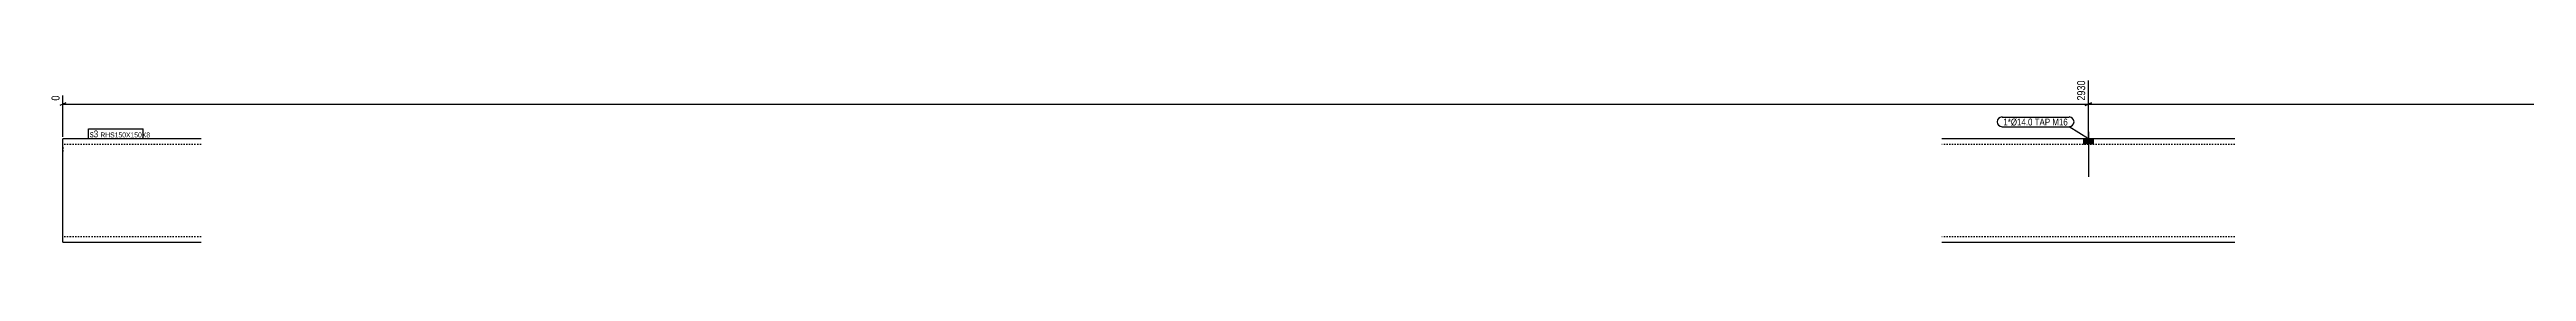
# Model space of a CAD drawing. Header units: millimetres. Extents: x 9 to 20439, y 9 to 246.
# Drawn here: x 13273 to 16856, y 9 to 246 of the extents above; entities that cross this region are included whole.
import ezdxf

# ---------------------------------------------------------------- set-up
doc = ezdxf.new("R2010")
doc.units = ezdxf.units.MM
doc.linetypes.add('DXK_LINE_DOT2', pattern=[3.9198, 1.9599, -1.9599])
for name, color, linetype in [('MÅLSÆTNING', 7, 'Continuous'), ('STÅL', 7, 'Continuous'), ('TEKST', 7, 'Continuous')]:
    doc.layers.add(name, color=color, linetype=linetype)
doc.styles.add('Arial Narrow', font='ARIALN.TTF', dxfattribs={"height": 0.2})

msp = doc.modelspace()

# ---------------------------------------------------------------- hatches: boundary and pattern name
at = {"layer": 'STÅL', "linetype": 'Continuous'}
msp.add_hatch(color=3, dxfattribs=at).paths.add_polyline_path([(16229.6, 159), (16215.6, 159), (16215.6, 151), (16229.6, 151)])

# ---------------------------------------------------------------- linework, layer by layer
at = {"layer": 'MÅLSÆTNING', "color": 7, "linetype": 'Continuous'}
for p, q in [((13292.6, 162), (13292.6, 221.8)), ((16222.6, 162), (16222.6, 243.8)), ((16222.6, 162), (16222.6, 243.8)), ((13297.1, 211.2), (13288.1, 207.6)), ((13292.6, 209.4), (16222.6, 209.4)), ((16227.1, 211.2), (16218.1, 207.6)), ((16218.1, 207.6), (16227.1, 211.2)), ((16222.6, 209.4), (20401.1, 209.4))]:
    msp.add_line(p, q, dxfattribs=at)
at = {"layer": 'STÅL', "color": 2, "linetype": 'Continuous'}
for p, q in [((13492.6, 159), (13292.6, 159)), ((13292.6, 29), (13292.6, 159)), ((16434.6, 159), (16010.6, 159)), ((13292.6, 14.9), (13292.6, 29)), ((13292.6, 9), (13292.6, 14.9)), ((13292.6, 9), (13492.6, 9)), ((16010.6, 9), (16434.6, 9))]:
    msp.add_line(p, q, dxfattribs=at)
at = {"layer": 'STÅL', "color": 7, "linetype": 'DXK_LINE_DOT2'}
for p, q in [((13492.6, 151), (13292.6, 151)), ((13292.6, 146.7), (13292.6, 139)), ((16434.6, 151), (16010.6, 151)), ((13292.6, 21.3), (13292.6, 29)), ((13292.6, 17.9), (13292.6, 21.3)), ((13292.6, 17), (13292.6, 17.9)), ((13492.6, 17), (13292.6, 17)), ((13292.6, 14.9), (13292.6, 17)), ((16434.6, 17), (16010.6, 17))]:
    msp.add_line(p, q, dxfattribs=at)
at = {"layer": 'STÅL', "color": 3, "linetype": 'Continuous'}
for p, q in [((16215.6, 159), (16215.6, 151)), ((16222.6, 169), (16222.6, 104)), ((16229.6, 159), (16229.6, 151))]:
    msp.add_line(p, q, dxfattribs=at)

# ---------------------------------------------------------------- wipeouts: each hides what was drawn before it
at = {"color": 0}
msp.add_wipeout([(16192.9, 178.4), (16192.9, 188.9), (16099.5, 188.9), (16099.5, 178.4)], dxfattribs=at).dxf.layer = 'TEKST'

# ---------------------------------------------------------------- next in the draw order: wipeouts: each hides what was drawn before it
at = {"color": 0, "linetype": 'Continuous'}
for points in [[(13290.2, 224.2), (13273.4, 224.2), (13273.4, 212.1), (13290.2, 212.1)], [(16220.2, 246.2), (16203.4, 246.2), (16203.4, 212.1), (16220.2, 212.1)]]:
    msp.add_wipeout(points, dxfattribs=at).dxf.layer = 'MÅLSÆTNING'
at = {"color": 0}
for points in [[(16192.9, 178.4), (16192.9, 188.9), (16099.5, 188.9), (16099.5, 178.4)], [(13343.7, 161.1), (13343.7, 171.6), (13331.6, 171.6), (13331.6, 161.1)]]:
    msp.add_wipeout(points, dxfattribs=at).dxf.layer = 'TEKST'

# ---------------------------------------------------------------- next in the draw order: linework, layer by layer
at = {"layer": 'TEKST', "color": 7, "linetype": 'Continuous'}
for p, q in [((16097.7, 190.7), (16194.7, 190.7)), ((16097.7, 176.6), (16194.7, 176.6)), ((16222.6, 159.1), (16194.7, 176.6))]:
    msp.add_line(p, q, dxfattribs=at)
for centre, start, end in [((16097.7, 183.7), 90, 270), ((16194.7, 183.7), 270, 90)]:
    msp.add_arc(centre, 7.05, start, end, dxfattribs=at)

# ---------------------------------------------------------------- next in the draw order: texts
at = {"layer": 'MÅLSÆTNING', "color": 3, "linetype": 'Continuous', "style": 'Arial Narrow'}
for s, height, p in [('0', 11.5, (13287.8, 214.5)), ('2930', 11.45, (16217.8, 214.5))]:
    msp.add_text(s, height=height, rotation=90.0002, dxfattribs=at).set_placement(p)
at = {"layer": 'TEKST', "color": 3, "style": 'Arial Narrow'}
msp.add_text('1*Ø14.0 TAP M16', height=10.021, dxfattribs=at).set_placement((16099.5, 178.4))

# ---------------------------------------------------------------- next in the draw order: wipeouts: each hides what was drawn before it
at = {"color": 0}
msp.add_wipeout([(13343.7, 161.1), (13343.7, 171.6), (13331.6, 171.6), (13331.6, 161.1)], dxfattribs=at).dxf.layer = 'TEKST'

# ---------------------------------------------------------------- next in the draw order: wipeouts: each hides what was drawn before it
msp.add_wipeout([(13407.2, 161.1), (13407.2, 168.6), (13346.9, 168.6), (13346.9, 161.1)], dxfattribs=at).dxf.layer = 'TEKST'

# ---------------------------------------------------------------- next in the draw order: wipeouts: each hides what was drawn before it
msp.add_wipeout([(13407.2, 161.1), (13407.2, 168.6), (13346.9, 168.6), (13346.9, 161.1)], dxfattribs=at).dxf.layer = 'TEKST'

# ---------------------------------------------------------------- next in the draw order: linework, layer by layer
at = {"layer": 'TEKST', "color": 7, "linetype": 'Continuous'}
for p, q in [((13329.8, 173.4), (13409, 173.4)), ((13329.8, 159.3), (13329.8, 173.4)), ((13329.8, 159.3), (13409, 159.3)), ((13409, 159.3), (13409, 173.4))]:
    msp.add_line(p, q, dxfattribs=at)

# ---------------------------------------------------------------- next in the draw order: texts
at = {"layer": 'TEKST', "color": 3, "style": 'Arial Narrow'}
for s, height, p in [('s3', 10.02, (13331.6, 161.1)), ('RHS150X150X8', 7.158, (13346.9, 161.1))]:
    msp.add_text(s, height=height, dxfattribs=at).set_placement(p)

doc.saveas('drawing.dxf')
